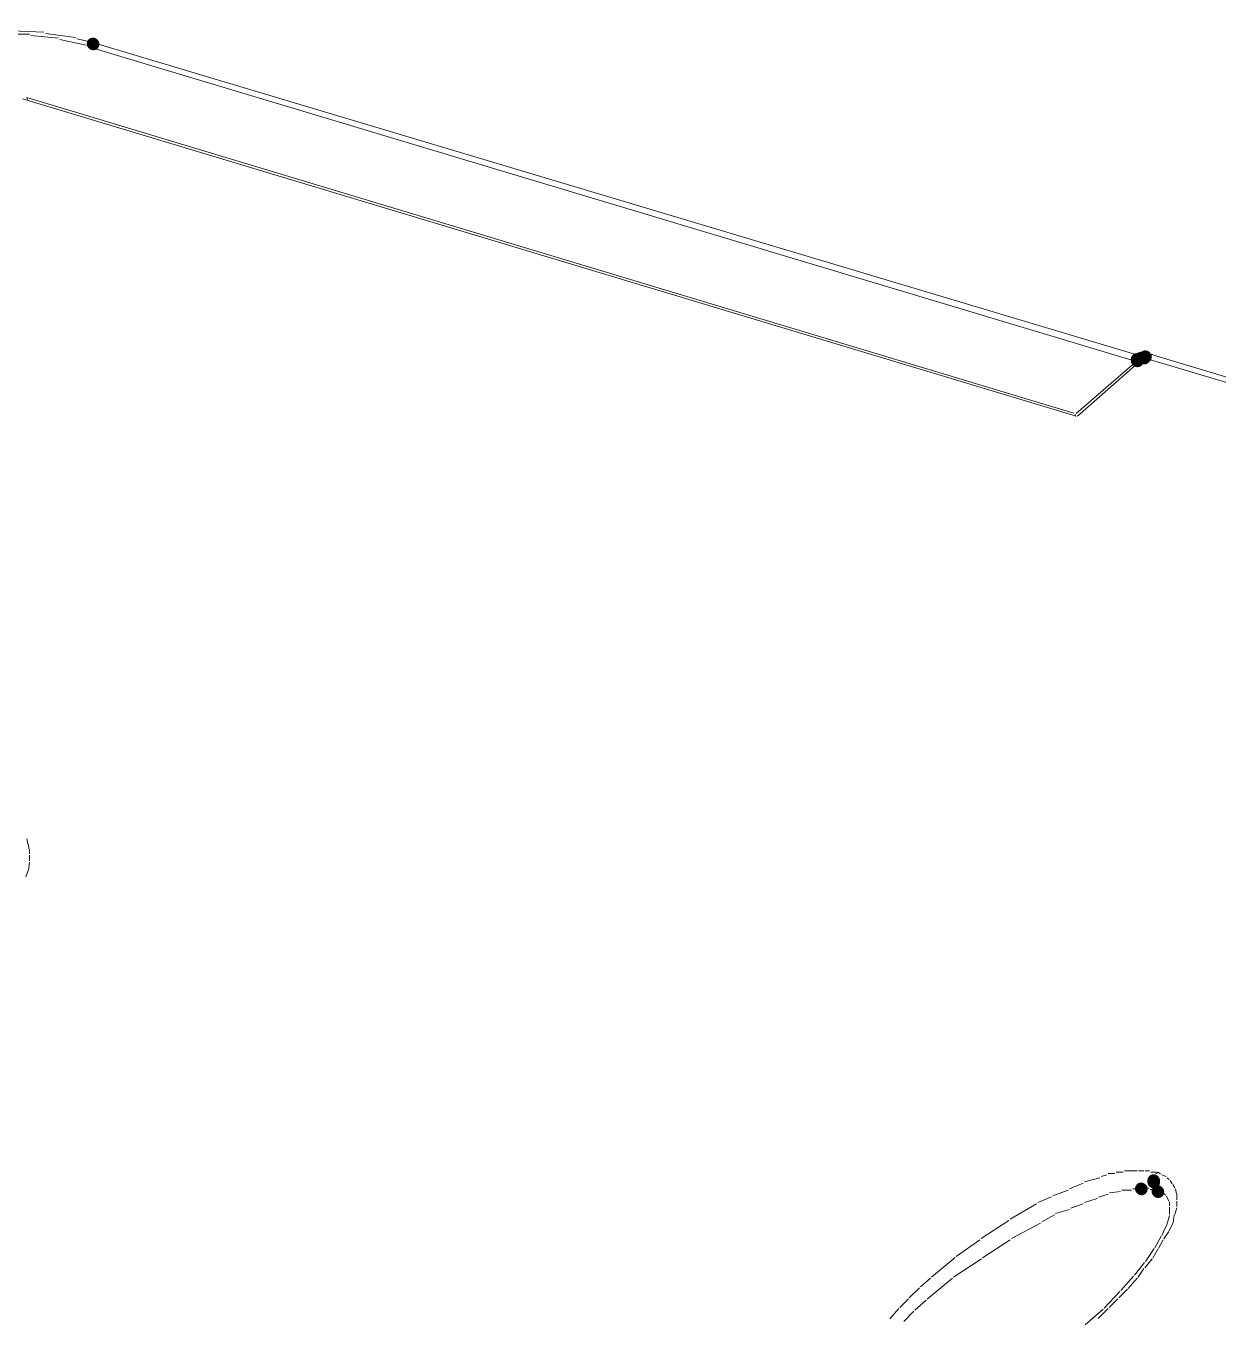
# Model space of a CAD drawing. Header units: millimetres. Extents: x 0 to 297, y 0 to 208.
# Drawn here: x 229.31 to 245.9, y 73.24 to 91.23 of the extents above; entities that cross this region are included whole.
import ezdxf

# ---------------------------------------------------------------- set-up
doc = ezdxf.new("R2010")
doc.units = ezdxf.units.MM

msp = doc.modelspace()

# ---------------------------------------------------------------- hatches: boundary and pattern name
h = msp.add_hatch(color=7)
h.dxf.hatch_style = 2
h.paths.add_polyline_path([(229.563436, 91.22775), (229.563436, 91.055242)])
h = msp.add_hatch(color=7)
h.dxf.hatch_style = 2
h.paths.add_polyline_path([(230.004408, 91.151197), (230.004408, 90.978689)])
h = msp.add_hatch(color=7)
edge = h.paths.add_edge_path(flags=0)
edge.add_spline(control_points=[(230.304935, 91.039856), (230.27139, 91.073401), (230.216499, 91.073401), (230.182954, 91.039856), (230.149409, 91.006311), (230.149409, 90.951419), (230.182954, 90.917874), (230.182954, 90.917874), (230.188598, 90.91223), (230.188598, 90.91223), (230.222143, 90.878685), (230.277035, 90.878685), (230.31058, 90.91223), (230.344125, 90.945775), (230.344125, 91.000667), (230.31058, 91.034212), (230.31058, 91.034212), (230.304935, 91.039856), (230.304935, 91.039856)], knot_values=[0, 0, 0, 0, 1, 1, 1, 2, 2, 2, 3, 3, 3, 4, 4, 4, 5, 5, 5, 6, 6, 6, 6], degree=3, periodic=1)
h = msp.add_hatch(color=7)
edge = h.paths.add_edge_path(flags=0)
edge.add_spline(control_points=[(244.94733, 86.689048), (244.913785, 86.722593), (244.858893, 86.722593), (244.825348, 86.689048), (244.791803, 86.655503), (244.791803, 86.600611), (244.825348, 86.567066), (244.825348, 86.567066), (244.830992, 86.561422), (244.830992, 86.561422), (244.864537, 86.527877), (244.919429, 86.527877), (244.952974, 86.561422), (244.986519, 86.594967), (244.986519, 86.649858), (244.952974, 86.683403), (244.952974, 86.683403), (244.94733, 86.689048), (244.94733, 86.689048)], knot_values=[0, 0, 0, 0, 1, 1, 1, 2, 2, 2, 3, 3, 3, 4, 4, 4, 5, 5, 5, 6, 6, 6, 6], degree=3, periodic=1)
h = msp.add_hatch(color=7)
edge = h.paths.add_edge_path(flags=0)
edge.add_spline(control_points=[(244.832324, 86.650948), (244.798779, 86.684493), (244.743887, 86.684493), (244.710342, 86.650948), (244.676797, 86.617403), (244.676797, 86.562511), (244.710342, 86.528966), (244.710342, 86.528966), (244.715987, 86.523322), (244.715987, 86.523322), (244.749532, 86.489777), (244.804424, 86.489777), (244.837969, 86.523322), (244.871514, 86.556867), (244.871514, 86.611758), (244.837969, 86.645303), (244.837969, 86.645303), (244.832324, 86.650948), (244.832324, 86.650948)], knot_values=[0, 0, 0, 0, 1, 1, 1, 2, 2, 2, 3, 3, 3, 4, 4, 4, 5, 5, 5, 6, 6, 6, 6], degree=3, periodic=1)
h = msp.add_hatch(color=7)
edge = h.paths.add_edge_path(flags=0)
edge.add_spline(control_points=[(244.832324, 86.631545), (244.798779, 86.66509), (244.743887, 86.66509), (244.710342, 86.631545), (244.676797, 86.598), (244.676797, 86.543108), (244.710342, 86.509563), (244.710342, 86.509563), (244.715987, 86.503919), (244.715987, 86.503919), (244.749532, 86.470374), (244.804424, 86.470374), (244.837969, 86.503919), (244.871514, 86.537464), (244.871514, 86.592356), (244.837969, 86.625901), (244.837969, 86.625901), (244.832324, 86.631545), (244.832324, 86.631545)], knot_values=[0, 0, 0, 0, 1, 1, 1, 2, 2, 2, 3, 3, 3, 4, 4, 4, 5, 5, 5, 6, 6, 6, 6], degree=3, periodic=1)
h = msp.add_hatch(color=7)
edge = h.paths.add_edge_path(flags=0)
edge.add_spline(control_points=[(244.889827, 86.669998), (244.856282, 86.703543), (244.80139, 86.703543), (244.767845, 86.669998), (244.7343, 86.636453), (244.7343, 86.581561), (244.767845, 86.548016), (244.767845, 86.548016), (244.77349, 86.542372), (244.77349, 86.542372), (244.807035, 86.508827), (244.861926, 86.508827), (244.895471, 86.542372), (244.929016, 86.575917), (244.929016, 86.630808), (244.895471, 86.664353), (244.895471, 86.664353), (244.889827, 86.669998), (244.889827, 86.669998)], knot_values=[0, 0, 0, 0, 1, 1, 1, 2, 2, 2, 3, 3, 3, 4, 4, 4, 5, 5, 5, 6, 6, 6, 6], degree=3, periodic=1)
h = msp.add_hatch(color=7)
edge = h.paths.add_edge_path(flags=0)
edge.add_spline(control_points=[(244.908877, 86.669998), (244.875332, 86.703543), (244.82044, 86.703543), (244.786895, 86.669998), (244.75335, 86.636453), (244.75335, 86.581561), (244.786895, 86.548016), (244.786895, 86.548016), (244.79254, 86.542372), (244.79254, 86.542372), (244.826085, 86.508827), (244.880976, 86.508827), (244.914521, 86.542372), (244.948066, 86.575917), (244.948066, 86.630808), (244.914521, 86.664353), (244.914521, 86.664353), (244.908877, 86.669998), (244.908877, 86.669998)], knot_values=[0, 0, 0, 0, 1, 1, 1, 2, 2, 2, 3, 3, 3, 4, 4, 4, 5, 5, 5, 6, 6, 6, 6], degree=3, periodic=1)
h = msp.add_hatch(color=7)
edge = h.paths.add_edge_path(flags=0)
edge.add_spline(control_points=[(244.908877, 86.669998), (244.875332, 86.703543), (244.82044, 86.703543), (244.786895, 86.669998), (244.75335, 86.636453), (244.75335, 86.581561), (244.786895, 86.548016), (244.786895, 86.548016), (244.79254, 86.542372), (244.79254, 86.542372), (244.826085, 86.508827), (244.880976, 86.508827), (244.914521, 86.542372), (244.948066, 86.575917), (244.948066, 86.630808), (244.914521, 86.664353), (244.914521, 86.664353), (244.908877, 86.669998), (244.908877, 86.669998)], knot_values=[0, 0, 0, 0, 1, 1, 1, 2, 2, 2, 3, 3, 3, 4, 4, 4, 5, 5, 5, 6, 6, 6, 6], degree=3, periodic=1)
h = msp.add_hatch(color=7)
edge = h.paths.add_edge_path(flags=0)
edge.add_spline(control_points=[(244.92828, 86.669998), (244.894735, 86.703543), (244.839843, 86.703543), (244.806298, 86.669998), (244.772753, 86.636453), (244.772753, 86.581561), (244.806298, 86.548016), (244.806298, 86.548016), (244.811942, 86.542372), (244.811942, 86.542372), (244.845487, 86.508827), (244.900379, 86.508827), (244.933924, 86.542372), (244.967469, 86.575917), (244.967469, 86.630808), (244.933924, 86.664353), (244.933924, 86.664353), (244.92828, 86.669998), (244.92828, 86.669998)], knot_values=[0, 0, 0, 0, 1, 1, 1, 2, 2, 2, 3, 3, 3, 4, 4, 4, 5, 5, 5, 6, 6, 6, 6], degree=3, periodic=1)
h = msp.add_hatch(color=7)
edge = h.paths.add_edge_path(flags=0)
edge.add_spline(control_points=[(244.92828, 86.669998), (244.894735, 86.703543), (244.839843, 86.703543), (244.806298, 86.669998), (244.772753, 86.636453), (244.772753, 86.581561), (244.806298, 86.548016), (244.806298, 86.548016), (244.811942, 86.542372), (244.811942, 86.542372), (244.845487, 86.508827), (244.900379, 86.508827), (244.933924, 86.542372), (244.967469, 86.575917), (244.967469, 86.630808), (244.933924, 86.664353), (244.933924, 86.664353), (244.92828, 86.669998), (244.92828, 86.669998)], knot_values=[0, 0, 0, 0, 1, 1, 1, 2, 2, 2, 3, 3, 3, 4, 4, 4, 5, 5, 5, 6, 6, 6, 6], degree=3, periodic=1)
h = msp.add_hatch(color=7)
edge = h.paths.add_edge_path(flags=0)
edge.add_spline(control_points=[(245.062335, 75.228356), (245.02879, 75.261901), (244.973899, 75.261901), (244.940354, 75.228356), (244.906809, 75.194811), (244.906809, 75.139919), (244.940354, 75.106374), (244.940354, 75.106374), (244.945998, 75.10073), (244.945998, 75.10073), (244.979543, 75.067185), (245.034435, 75.067185), (245.06798, 75.10073), (245.101525, 75.134275), (245.101525, 75.189167), (245.06798, 75.222712), (245.06798, 75.222712), (245.062335, 75.228356), (245.062335, 75.228356)], knot_values=[0, 0, 0, 0, 1, 1, 1, 2, 2, 2, 3, 3, 3, 4, 4, 4, 5, 5, 5, 6, 6, 6, 6], degree=3, periodic=1)
h = msp.add_hatch(color=7)
edge = h.paths.add_edge_path(flags=0)
edge.add_spline(control_points=[(245.062335, 75.208953), (245.02879, 75.242498), (244.973899, 75.242498), (244.940354, 75.208953), (244.906809, 75.175408), (244.906809, 75.120517), (244.940354, 75.086972), (244.940354, 75.086972), (244.945998, 75.081327), (244.945998, 75.081327), (244.979543, 75.047782), (245.034435, 75.047782), (245.06798, 75.081327), (245.101525, 75.114872), (245.101525, 75.169764), (245.06798, 75.203309), (245.06798, 75.203309), (245.062335, 75.208953), (245.062335, 75.208953)], knot_values=[0, 0, 0, 0, 1, 1, 1, 2, 2, 2, 3, 3, 3, 4, 4, 4, 5, 5, 5, 6, 6, 6, 6], degree=3, periodic=1)
h = msp.add_hatch(color=7)
edge = h.paths.add_edge_path(flags=0)
edge.add_spline(control_points=[(244.889827, 75.113351), (244.856282, 75.146896), (244.80139, 75.146896), (244.767845, 75.113351), (244.7343, 75.079806), (244.7343, 75.024914), (244.767845, 74.991369), (244.767845, 74.991369), (244.77349, 74.985724), (244.77349, 74.985724), (244.807035, 74.952179), (244.861926, 74.952179), (244.895471, 74.985724), (244.929016, 75.019269), (244.929016, 75.074161), (244.895471, 75.107706), (244.895471, 75.107706), (244.889827, 75.113351), (244.889827, 75.113351)], knot_values=[0, 0, 0, 0, 1, 1, 1, 2, 2, 2, 3, 3, 3, 4, 4, 4, 5, 5, 5, 6, 6, 6, 6], degree=3, periodic=1)
h = msp.add_hatch(color=7)
h.dxf.hatch_style = 2
h.paths.add_polyline_path([(244.876814, 75.148139), (244.876814, 74.975631)])
h = msp.add_hatch(color=7)
h.dxf.hatch_style = 2
h.paths.add_polyline_path([(244.953367, 75.129089), (244.953367, 74.956581)])
h = msp.add_hatch(color=7)
edge = h.paths.add_edge_path(flags=0)
edge.add_spline(control_points=[(245.119838, 75.074898), (245.086293, 75.108443), (245.031401, 75.108443), (244.997856, 75.074898), (244.964311, 75.041353), (244.964311, 74.986461), (244.997856, 74.952916), (244.997856, 74.952916), (245.003501, 74.947272), (245.003501, 74.947272), (245.037046, 74.913727), (245.091938, 74.913727), (245.125483, 74.947272), (245.159028, 74.980817), (245.159028, 75.035708), (245.125483, 75.069253), (245.125483, 75.069253), (245.119838, 75.074898), (245.119838, 75.074898)], knot_values=[0, 0, 0, 0, 1, 1, 1, 2, 2, 2, 3, 3, 3, 4, 4, 4, 5, 5, 5, 6, 6, 6, 6], degree=3, periodic=1)
h = msp.add_hatch(color=7)
edge = h.paths.add_edge_path(flags=0)
edge.add_spline(control_points=[(245.119838, 75.074898), (245.086293, 75.108443), (245.031401, 75.108443), (244.997856, 75.074898), (244.964311, 75.041353), (244.964311, 74.986461), (244.997856, 74.952916), (244.997856, 74.952916), (245.003501, 74.947272), (245.003501, 74.947272), (245.037046, 74.913727), (245.091938, 74.913727), (245.125483, 74.947272), (245.159028, 74.980817), (245.159028, 75.035708), (245.125483, 75.069253), (245.125483, 75.069253), (245.119838, 75.074898), (245.119838, 75.074898)], knot_values=[0, 0, 0, 0, 1, 1, 1, 2, 2, 2, 3, 3, 3, 4, 4, 4, 5, 5, 5, 6, 6, 6, 6], degree=3, periodic=1)
h = msp.add_hatch(color=7)
h.dxf.hatch_style = 2
h.paths.add_polyline_path([(245.09091, 75.103826), (244.968929, 74.981844)])
h = msp.add_hatch(color=7)
h.dxf.hatch_style = 2
h.paths.add_polyline_path([(245.029919, 75.129089), (245.029919, 74.956581)])
h = msp.add_hatch(color=7)
h.dxf.hatch_style = 2
h.paths.add_polyline_path([(245.087422, 75.109686), (245.087422, 74.937178)])
h = msp.add_hatch(color=7)
h.dxf.hatch_style = 2
h.paths.add_polyline_path([(245.144925, 75.071586), (245.144925, 74.899078)])
h = msp.add_hatch(color=7)
h.dxf.hatch_style = 2
h.paths.add_polyline_path([(245.183378, 75.033133), (245.183378, 74.860625)])
h = msp.add_hatch(color=7)
h.dxf.hatch_style = 2
h.paths.add_polyline_path([(245.221831, 74.956581), (245.221831, 74.784072)])
h = msp.add_hatch(color=7)
h.dxf.hatch_style = 2
h.paths.add_polyline_path([(245.221831, 74.879675), (245.221831, 74.707167)])
h = msp.add_hatch(color=7)
h.dxf.hatch_style = 2
h.paths.add_polyline_path([(245.221831, 74.764669), (245.221831, 74.592161)])
h = msp.add_hatch(color=7)
h.dxf.hatch_style = 2
h.paths.add_polyline_path([(245.183378, 74.630614), (245.183378, 74.458106)])
h = msp.add_hatch(color=7)
h.dxf.hatch_style = 2
h.paths.add_polyline_path([(245.010869, 74.304647), (245.010869, 74.132139)])
h = msp.add_hatch(color=7)
h.dxf.hatch_style = 2
h.paths.add_polyline_path([(245.106825, 74.477156), (245.106825, 74.304647)])
h = msp.add_hatch(color=7)
h.dxf.hatch_style = 2
h.paths.add_polyline_path([(244.876814, 74.113089), (244.876814, 73.940581)])
h = msp.add_hatch(color=7)
h.dxf.hatch_style = 2
h.paths.add_polyline_path([(244.723356, 73.921531), (244.723356, 73.749022)])
h = msp.add_hatch(color=7)
h.dxf.hatch_style = 2
h.paths.add_polyline_path([(244.531797, 73.710569), (244.531797, 73.538061)])
h = msp.add_hatch(color=7)
h.dxf.hatch_style = 2
h.paths.add_polyline_path([(244.301786, 73.461508), (244.301786, 73.289)])

# ---------------------------------------------------------------- linework, layer by layer
at = {"color": 7, "lineweight": 15}
for points in [[(228.940783, 91.112921), (229.362353, 91.112921)], [(229.563436, 91.141496), (229.122817, 91.160899)], [(229.381403, 91.093871), (229.764872, 91.055065)], [(230.004408, 91.064943), (229.582486, 91.122799)], [(229.783922, 91.036368), (230.148694, 90.95911)], [(230.291922, 90.98839), (230.022753, 91.046599)], [(230.167392, 90.940413), (244.733939, 86.569849)], [(230.205492, 90.978865), (230.180797, 90.953818)], [(230.205492, 90.978865), (230.224894, 90.978865)], [(230.262994, 90.997915), (230.284161, 90.995799)], [(230.301447, 90.978865), (244.848944, 86.627351)], [(229.266397, 90.212279), (243.90985, 85.803263)], [(229.3239, 90.231329), (229.334483, 90.201696)], [(229.3239, 90.231329), (243.890447, 85.841715)], [(244.752283, 86.551504), (243.923256, 85.837835)], [(244.867289, 86.609007), (243.942306, 85.799382)], [(244.809786, 86.589957), (244.790383, 86.589957)], [(244.867289, 86.609007), (248.413411, 85.554201)], [(244.905389, 86.64746), (244.924792, 86.64746)], [(244.953367, 86.656985), (244.934317, 86.656985)], [(244.972417, 86.656985), (244.953367, 86.656985)], [(244.991819, 86.656985), (244.972417, 86.656985)], [(245.001344, 86.64746), (248.509367, 85.592301)], [(243.908792, 85.823371), (243.919375, 85.793385)], [(229.3239, 79.92034), (229.338364, 79.848374)], [(229.343303, 79.843788), (229.357767, 79.771468)], [(229.362353, 79.766882), (229.362353, 79.709379)], [(229.362353, 79.594374), (229.346125, 79.482543)], [(229.362353, 79.690329), (229.362353, 79.613776)], [(229.343303, 79.479368), (229.311906, 79.390821)], [(244.253808, 75.205465), (244.042142, 75.147257)], [(244.349764, 75.243918), (244.2718, 75.223457)], [(244.464769, 75.262968), (244.368461, 75.262968)], [(244.579775, 75.282371), (244.483467, 75.282018)], [(244.675378, 75.301421), (244.598472, 75.301068)], [(244.675378, 75.301421), (244.771333, 75.301421)], [(244.790383, 75.301421), (244.867289, 75.301421)], [(244.886339, 75.301421), (244.944547, 75.300715)], [(244.962892, 75.282371), (245.039797, 75.282371)], [(245.020394, 75.243918), (245.007342, 75.192413)], [(245.058847, 75.282371), (245.034153, 75.257324)], [(245.058847, 75.282371), (245.100475, 75.259793)], [(245.11635, 75.243918), (245.175969, 75.222751)], [(245.192903, 75.205465), (245.217597, 75.180771)], [(243.813189, 75.032957), (243.600817, 74.954993)], [(244.023797, 75.128913), (243.830475, 75.050596)], [(244.694781, 75.032957), (244.560372, 75.032957)], [(244.828836, 75.05236), (244.713831, 75.052007)], [(244.819311, 75.061885), (244.857411, 75.061885)], [(244.876814, 75.061885), (244.934669, 75.061179)], [(244.953367, 75.042835), (245.010869, 75.042835)], [(245.001344, 75.147963), (245.001344, 75.128913)], [(245.001344, 75.109863), (245.011928, 75.079876)], [(245.020394, 75.07141), (245.030978, 75.041776)], [(245.049322, 75.023432), (245.068372, 75.023432)], [(245.087422, 75.023432), (245.12905, 75.001207)], [(245.231356, 75.167365), (245.258872, 75.120446)], [(245.269808, 75.109863), (245.297325, 75.062943)], [(245.307908, 75.05236), (245.322372, 74.980393)], [(243.372217, 74.841399), (243.005328, 74.627968)], [(243.583178, 74.937354), (243.389856, 74.859038)], [(244.023797, 74.841399), (243.849878, 74.782485)], [(244.215708, 74.917951), (244.041789, 74.85939)], [(244.368814, 74.975454), (244.233347, 74.935943)], [(244.541322, 75.013907), (244.387511, 74.994151)], [(245.144925, 74.985332), (245.169972, 74.960285)], [(245.183378, 74.946879), (245.213011, 74.878793)], [(245.221831, 74.870326), (245.221831, 74.812824)], [(245.327311, 74.975454), (245.327311, 74.898901)], [(245.327311, 74.879851), (245.327311, 74.802946)], [(243.621278, 74.68794), (243.4463, 74.589515)], [(243.832239, 74.764846), (243.639269, 74.706285)], [(245.221831, 74.678415), (245.188669, 74.549651)], [(245.221831, 74.793421), (245.221831, 74.697818)], [(245.288858, 74.68794), (245.272631, 74.57611)], [(245.327311, 74.783896), (245.295914, 74.695349)], [(242.9891, 74.611388), (242.602456, 74.359151)], [(243.429719, 74.573288), (243.025083, 74.359857)], [(245.183378, 74.54436), (245.115292, 74.399721)], [(245.269808, 74.573288), (245.220772, 74.466749)], [(242.586581, 74.343276), (242.257086, 74.109385)], [(243.00815, 74.343276), (242.621506, 74.090688)], [(245.106825, 74.390901), (245.020042, 74.227918)], [(245.1354, 74.343276), (245.068372, 74.218393)], [(245.212306, 74.458282), (245.145983, 74.35386)], [(245.010869, 74.218393), (244.88775, 74.037771)], [(245.058847, 74.208868), (244.991819, 74.084338)], [(242.241564, 74.093863), (241.911364, 73.821165)], [(242.605631, 74.074813), (242.218986, 73.822576)], [(244.876814, 74.026835), (244.73535, 73.847271)], [(244.867289, 73.940757), (244.782622, 73.817638)], [(244.982294, 74.074813), (244.879636, 73.953104)], [(241.896547, 73.806349), (241.757553, 73.686757)], [(242.203111, 73.806349), (241.853861, 73.514601)], [(244.723356, 73.835276), (244.54485, 73.637368)], [(244.771333, 73.806349), (244.649625, 73.665943)], [(241.743089, 73.672293), (241.603389, 73.532593)], [(244.531797, 73.624315), (244.314839, 73.388307)], [(244.637278, 73.653243), (244.516628, 73.532593)], [(241.589983, 73.519188), (241.469333, 73.398538)], [(241.839044, 73.499785), (241.681, 73.36079)], [(244.502869, 73.519188), (244.382572, 73.398538)], [(241.455575, 73.384779), (241.334219, 73.244021)], [(241.666536, 73.346679), (241.526836, 73.206626)], [(244.301786, 73.375254), (244.048139, 73.159707)], [(244.368814, 73.384779), (244.229114, 73.245079)]]:
    msp.add_lwpolyline(points, dxfattribs=at)

doc.saveas('drawing.dxf')
